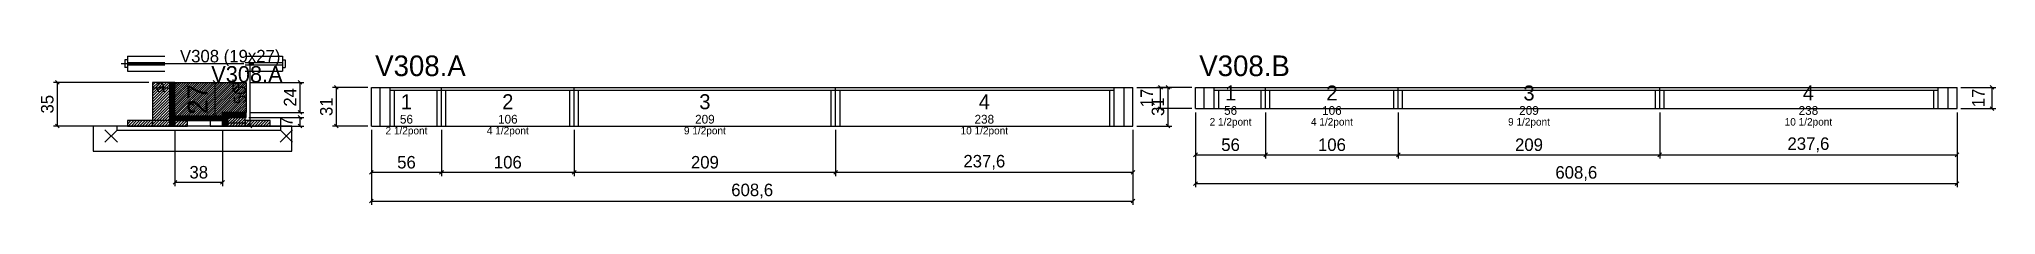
# Model space of a CAD drawing. Extents: x -69 to 1495, y -94 to 31.
import ezdxf
from ezdxf.enums import TextEntityAlignment as Align

# ---------------------------------------------------------------- set-up
doc = ezdxf.new("R2010")
doc.units = 0
for name, color, linetype in [('5', 5, 'Continuous'), ('barrote', 126, 'Continuous'), ('CONCRETO', 251, 'Continuous'), ('COTA', 241, 'Continuous'), ('Cota Seção (2x)', 241, 'Continuous'), ('detalhes', 7, 'Continuous'), ('Hachura', 251, 'Continuous'), ('Madeira', 126, 'Continuous'), ('NOMENCLATURA', 7, 'Continuous'), ('Painéis', 200, 'Continuous'), ('presilha', 224, 'Continuous'), ('SARR_2.2x7', 40, 'Continuous'), ('SARR_3.5x7', 81, 'Continuous'), ('SCO-___-LAJ', 224, 'Continuous'), ('TENSOR', 224, 'Continuous'), ('texto', 7, 'Continuous'), ('Texto Seção', 7, 'Continuous')]:
    doc.layers.add(name, color=color, linetype=linetype)
doc.dimstyles.new('PAINEL', dxfattribs={"dimtxt": 10, "dimasz": 3, "dimexe": 3, "dimexo": 3, "dimgap": 3, "dimtad": 1, "dimblk": 'OBLIQUE', "dimblk1": 'OBLIQUE', "dimcen": 2.5, "dimclrd": 4, "dimclre": 4, "dimclrt": 240, "dimazin": 3, "dimtfac": 1, "dimtmove": 0, "dimatfit": 3})
doc.dimstyles.new('SECAO2X', dxfattribs={"dimtxt": 16, "dimasz": 3, "dimexe": 3, "dimexo": 3, "dimgap": 3, "dimtad": 1, "dimblk": 'OBLIQUE', "dimblk1": 'OBLIQUE', "dimcen": 2.5, "dimclrd": 4, "dimclre": 4, "dimclrt": 240, "dimazin": 3, "dimtfac": 1, "dimtmove": 0, "dimatfit": 3})

# ---------------------------------------------------------------- blocks, each defined once
blk = doc.blocks.new('_OBLIQUE')
at = {"color": 0, "linetype": 'BYBLOCK'}
blk.add_line((-0.5, -0.5), (0.5, 0.5), dxfattribs=at)

msp = doc.modelspace()

# ---------------------------------------------------------------- hatches: boundary and pattern name
at = {"layer": 'COTA'}
h = msp.add_hatch(dxfattribs=at)
h.set_pattern_fill('ANSI31', scale=0.4)
h.paths.add_polyline_path([(40, -23), (40, 4), (97, 4), (97, -20), (78, -20), (78, -23)])
at = {"layer": 'Hachura'}
h = msp.add_hatch(dxfattribs=at)
h.set_pattern_fill('ANSI31', scale=0.5)
h.paths.add_polyline_path([(22, -31), (36, -31), (36, 4), (22, 4)])
h = msp.add_hatch(dxfattribs=at)
h.set_pattern_fill('ANSI31', scale=0.5)
h.paths.add_polyline_path([(22, -0.4), (36, -0.4), (36, 4), (22, 4)])
h = msp.add_hatch(dxfattribs=at)
h.set_pattern_fill('SOLID')
h.paths.add_polyline_path([(36, -31), (40, -31), (40, 4), (36, 4)])
h = msp.add_hatch(dxfattribs=at)
h.set_pattern_fill('ANSI31', scale=0.5)
h.paths.add_polyline_path([(2, -31), (22, -31), (22, -26.6), (2, -26.6)])
h = msp.add_hatch(dxfattribs=at)
h.set_pattern_fill('SOLID')
h.paths.add_polyline_path([(40, -26.6), (78, -26.6), (78, -23), (40, -23)])
h = msp.add_hatch(dxfattribs=at)
h.set_pattern_fill('ANSI31', scale=0.5)
h.paths.add_polyline_path([(40, -31), (50, -31), (50, -26.6), (40, -26.6)])
h = msp.add_hatch(dxfattribs=at)
h.set_pattern_fill('SOLID')
h.paths.add_polyline_path([(78, -24), (97, -24), (97, -20), (78, -20)])
h = msp.add_hatch(dxfattribs=at)
h.set_pattern_fill('SOLID')
h.paths.add_polyline_path([(78, -31), (82, -31), (82, -24), (78, -24)])
h = msp.add_hatch(dxfattribs=at)
h.set_pattern_fill('ANSI31', scale=0.5)
h.paths.add_polyline_path([(82, -31), (96, -31), (96, -24), (82, -24)])
h = msp.add_hatch(dxfattribs=at)
h.set_pattern_fill('ANSI31', scale=0.5)
h.paths.add_polyline_path([(82, -28.4), (96, -28.4), (96, -24), (82, -24)])
h = msp.add_hatch(dxfattribs=at)
h.set_pattern_fill('ANSI31', scale=0.5)
h.paths.add_polyline_path([(96, -31), (116, -31), (116, -26.6), (96, -26.6)])

# ---------------------------------------------------------------- linework, layer by layer
for p, q in [((0, 22), (0, 16)), ((2, 22), (0, 22)), ((2, 16), (0, 16)), ((2, 25), (32, 25)), ((2, 25), (2, 13)), ((2, 20), (32, 20)), ((2, 18), (32, 18)), ((96, 25), (126, 25)), ((96, 20), (126, 20)), ((96, 18), (126, 18)), ((126, 25), (126, 13)), ((126, 22), (128, 22)), ((126, 16), (128, 16)), ((128, 22), (128, 16)), ((2, 13), (32, 13)), ((96, 13), (126, 13))]:
    msp.add_line(p, q)
at = {"layer": 'barrote'}
msp.add_lwpolyline([(-25.5, -51), (133.5, -51), (133.5, -31), (-25.5, -31)], close=True, dxfattribs=at)
at = {"layer": 'CONCRETO'}
msp.add_lwpolyline([(40, -23), (40, 4), (97, 4), (97, -20), (78, -20), (78, -23)], close=True, dxfattribs=at)
at = {"layer": 'Madeira'}
for points in [[(22, -31), (36, -31), (36, 4), (22, 4)], [(22, -0.4), (36, -0.4), (36, 4), (22, 4)], [(2, -31), (22, -31), (22, -26.6), (2, -26.6)], [(22, -31), (36, -31), (36, -26.6), (22, -26.6)], [(40, -31), (50, -31), (50, -26.6), (40, -26.6)], [(68, -31), (78, -31), (78, -26.6), (68, -26.6)], [(82, -31), (96, -31), (96, -24), (82, -24)], [(82, -28.4), (96, -28.4), (96, -24), (82, -24)], [(96, -31), (116, -31), (116, -26.6), (96, -26.6)]]:
    msp.add_lwpolyline(points, close=True, dxfattribs=at)
at = {"layer": 'Painéis'}
for p, q in [((197, 0), (253, 0)), ((197, -31), (197, 0)), ((253, -31), (253, 0)), ((253, -31), (253, 0)), ((253, 0), (359, 0)), ((253, -31), (253, 0)), ((359, -31), (359, 0)), ((359, -31), (359, 0)), ((359, 0), (568, 0)), ((359, -31), (359, 0)), ((568, -31), (568, 0)), ((568, -31), (568, 0)), ((568, 0), (805.6, 0)), ((568, -31), (568, 0)), ((805.6, -31), (805.6, 0)), ((855.6, 0), (911.6, 0)), ((855.6, -17), (855.6, 0)), ((911.6, -17), (911.6, 0)), ((911.6, -17), (911.6, 0)), ((911.6, 0), (1017.6, 0)), ((911.6, -17), (911.6, 0)), ((1017.6, -17), (1017.6, 0)), ((1017.6, -17), (1017.6, 0)), ((1017.6, 0), (1226.6, 0)), ((1017.6, -17), (1017.6, 0)), ((1226.6, -17), (1226.6, 0)), ((1226.6, -17), (1226.6, 0)), ((1226.6, 0), (1464.2, 0)), ((1226.6, -17), (1226.6, 0)), ((1464.2, -17), (1464.2, 0)), ((197, -31), (253, -31)), ((253, -31), (359, -31)), ((359, -31), (568, -31)), ((568, -31), (805.6, -31)), ((855.6, -17), (911.6, -17)), ((911.6, -17), (1017.6, -17)), ((1017.6, -17), (1226.6, -17)), ((1226.6, -17), (1464.2, -17))]:
    msp.add_line(p, q, dxfattribs=at)
for points in [[(36, -31), (40, -31), (40, 4), (36, 4)], [(40, -26.6), (78, -26.6), (78, -23), (40, -23)], [(78, -24), (97, -24), (97, -20), (78, -20)], [(78, -31), (82, -31), (82, -24), (78, -24)]]:
    msp.add_lwpolyline(points, close=True, dxfattribs=at)
at = {"layer": 'presilha'}
for p, q in [((-16, -44), (-6, -34)), ((-16, -34), (-6, -44)), ((124, -44), (134, -34)), ((124, -34), (134, -44))]:
    msp.add_line(p, q, dxfattribs=at)
at = {"layer": 'SARR_2.2x7'}
for p, q in [((204, -31), (204, 0)), ((798.6, -31), (798.6, 0)), ((862.6, -17), (862.6, 0)), ((1457.2, -17), (1457.2, 0)), ((212, -2.2), (253, -2.2)), ((253, -2.2), (359, -2.2)), ((359, -2.2), (568, -2.2)), ((568, -2.2), (790.6, -2.2)), ((870.6, -2.2), (911.6, -2.2)), ((911.6, -2.2), (1017.6, -2.2)), ((1017.6, -2.2), (1226.6, -2.2)), ((1226.6, -2.2), (1449.2, -2.2))]:
    msp.add_line(p, q, dxfattribs=at)
at = {"layer": 'SARR_3.5x7'}
for p, q in [((212, -31), (212, 0)), ((253, -31), (253, 0)), ((253, -31), (253, 0)), ((359, -31), (359, 0)), ((359, -31), (359, 0)), ((568, -31), (568, 0)), ((568, -31), (568, 0)), ((790.6, -31), (790.6, 0)), ((870.6, -17), (870.6, 0)), ((911.6, -17), (911.6, 0)), ((911.6, -17), (911.6, 0)), ((1017.6, -17), (1017.6, 0)), ((1017.6, -17), (1017.6, 0)), ((1226.6, -17), (1226.6, 0)), ((1226.6, -17), (1226.6, 0)), ((1449.2, -17), (1449.2, 0)), ((215.5, -31), (215.5, -2.2)), ((249.5, -31), (249.5, -2.2)), ((256.5, -31), (256.5, -2.2)), ((355.5, -31), (355.5, -2.2)), ((362.5, -31), (362.5, -2.2)), ((564.5, -31), (564.5, -2.2)), ((571.5, -31), (571.5, -2.2)), ((787.1, -31), (787.1, -2.2)), ((874.1, -17), (874.1, -2.2)), ((908.1, -17), (908.1, -2.2)), ((915.1, -17), (915.1, -2.2)), ((1014.1, -17), (1014.1, -2.2)), ((1021.1, -17), (1021.1, -2.2)), ((1223.1, -17), (1223.1, -2.2)), ((1230.1, -17), (1230.1, -2.2)), ((1445.7, -17), (1445.7, -2.2)), ((212, -31), (215.5, -31)), ((249.5, -31), (253, -31)), ((253, -31), (256.5, -31)), ((355.5, -31), (359, -31)), ((359, -31), (362.5, -31)), ((564.5, -31), (568, -31)), ((568, -31), (571.5, -31)), ((787.1, -31), (790.6, -31)), ((870.6, -17), (874.1, -17)), ((908.1, -17), (911.6, -17)), ((911.6, -17), (915.1, -17)), ((1014.1, -17), (1017.6, -17)), ((1017.6, -17), (1021.1, -17)), ((1223.1, -17), (1226.6, -17)), ((1226.6, -17), (1230.1, -17)), ((1445.7, -17), (1449.2, -17))]:
    msp.add_line(p, q, dxfattribs=at)
at = {"layer": 'SCO-___-LAJ'}
msp.add_lwpolyline([(-6.5, -34.2), (124.5, -34.2), (124.5, -31), (-6.5, -31)], close=True, dxfattribs=at)
at = {"layer": 'TENSOR'}
msp.add_line((-3, 19), (95, 19), dxfattribs=at)

# ---------------------------------------------------------------- texts
at = {"layer": '5'}
for s, height, p in [('1', 12, (883.6, -4.5)), ('2', 12, (964.6, -4.5)), ('3', 12, (1122.1, -4.5)), ('4', 12, (1345.4, -4.5)), ('1', 12, (225, -11.5)), ('2', 12, (306, -11.5)), ('3', 12, (463.5, -11.5)), ('4', 12, (686.8, -11.5)), ('56', 7, (883.6, -18.5)), ('106', 7, (964.6, -18.5)), ('209', 7, (1122.1, -18.5)), ('238', 7, (1345.4, -18.5)), ('56', 7, (225, -25.5)), ('106', 7, (306, -25.5)), ('209', 7, (463.5, -25.5)), ('238', 7, (686.8, -25.5))]:
    msp.add_text(s, height=height, dxfattribs=at).set_placement(p, align=Align.MIDDLE_CENTER)
at = {"layer": 'detalhes'}
for s, p in [('a', (25, -3.7)), ('b', (85, -3.7)), ('c', (50, -20.5))]:
    msp.add_text(s, height=9.6, dxfattribs=at).set_placement(p)
at = {"layer": 'NOMENCLATURA'}
for s, p in [('V308.A', (200, 9)), ('V308.B', (858.6, 9))]:
    msp.add_text(s, height=16.5, dxfattribs=at).set_placement(p)
at = {"layer": 'texto', "char_height": 6, "attachment_point": 5}
for s, insert in [('2 1/2pont', (883.6, -28.5)), ('4 1/2pont', (964.6, -28.5)), ('9 1/2pont', (1122.1, -28.5)), ('10 1/2pont', (1345.4, -28.5)), ('2 1/2pont', (225, -35.5)), ('4 1/2pont', (306, -35.5)), ('9 1/2pont', (463.5, -35.5)), ('10 1/2pont', (686.8, -35.5))]:
    msp.add_mtext(s, dxfattribs=dict(at, insert=insert))
at = {"layer": 'Texto Seção'}
for s, height, p in [('V308 (19x27)', 10, (44, 20)), ('V308.A', 13, (69, 4))]:
    msp.add_text(s, height=height, dxfattribs=at).set_placement(p)

# ---------------------------------------------------------------- dimensions: what is measured, and where the dimension line sits
at = {"layer": 'COTA'}
for base, p1, p2 in [((100, -31), (96, -31), (96, 19)), ((-54, -31), (2, -31), (22, 4)), ((140, -20), (97, -20), (97, 4)), ((169, -31), (197, -31), (197, 0)), ((833.6, -31), (805.6, -31), (805.6, 0)), ((827.6, -17), (855.6, -17), (855.6, 0)), ((1492.2, -17), (1464.2, -17), (1464.2, 0)), ((140, -31), (96, -31), (96, -24))]:
    msp.add_linear_dim(base=base, p1=p1, p2=p2, angle=90, dimstyle='PAINEL', dxfattribs=at).render()
for base, p1, p2 in [((40, -76), (40, -31), (78, -31)), ((197, -68), (197, -31), (253, -31)), ((197, -91), (197, -31), (805.6, -31)), ((253, -68), (253, -31), (359, -31)), ((359, -68), (359, -31), (568, -31)), ((568, -68), (568, -31), (805.6, -31)), ((855.6, -54), (855.6, -17), (911.6, -17)), ((855.6, -77), (855.6, -17), (1464.2, -17)), ((911.6, -54), (911.6, -17), (1017.6, -17)), ((1017.6, -54), (1017.6, -17), (1226.6, -17)), ((1226.6, -54), (1226.6, -17), (1464.2, -17))]:
    msp.add_linear_dim(base=base, p1=p1, p2=p2, dimstyle='PAINEL', dxfattribs=at).render()
at = {"layer": 'Cota Seção (2x)'}
msp.add_linear_dim(base=(72, -23), p1=(40, -23), p2=(40, 4), angle=90, dimstyle='SECAO2X', dxfattribs=at).render()

doc.saveas('drawing.dxf')
